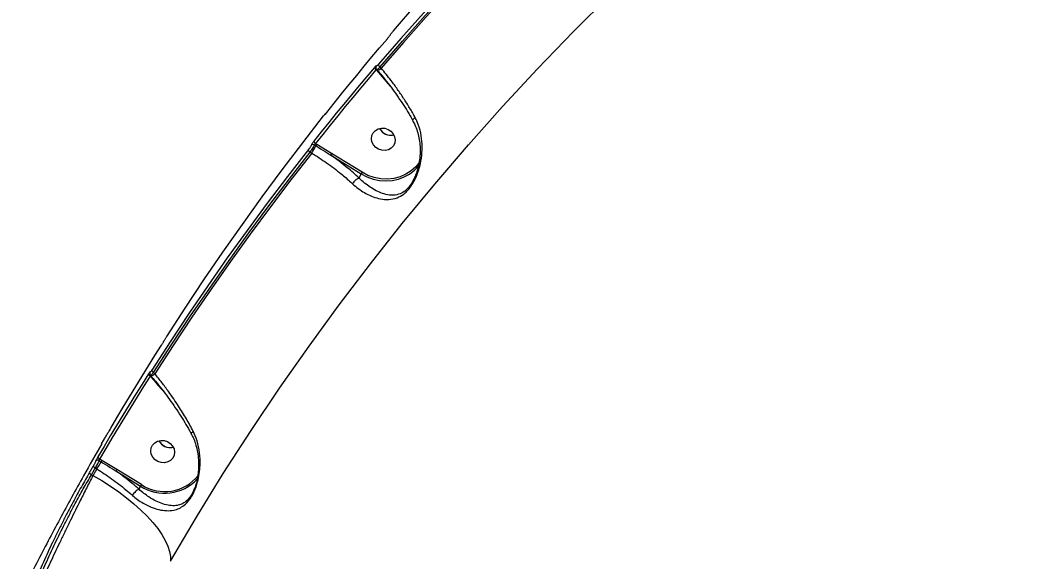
# Model space of a CAD drawing. Header units: millimetres. Extents: x -6328 to 5334, y -5037 to 4112.
# Drawn here: x -3431.4 to -3058, y 1155 to 1357.2 of the extents above; entities that cross this region are included whole.
import ezdxf

# ---------------------------------------------------------------- set-up
doc = ezdxf.new("R2010")
doc.units = ezdxf.units.MM
for name, color, linetype in [('DIKOM_ОБЪЕКТ', 7, 'Continuous'), ('DIKOM_РАЗМЕР_ЗОНА', 7, 'Continuous'), ('DIKOM_РАЗМЕР_ОБЪЕКТА', 7, 'Continuous')]:
    doc.layers.add(name, color=color, linetype=linetype)
doc.styles.add('style1', font='arial.ttf', dxfattribs={"width": 0.8})
doc.dimstyles.new('1-50', dxfattribs={"dimtxt": 300, "dimasz": 200, "dimexe": 100, "dimexo": 0, "dimgap": 100, "dimtad": 1, "dimtxsty": 'style1', "dimcen": 200, "dimclrd": 7, "dimclre": 7, "dimclrt": 7, "dimadec": 1, "dimazin": 2, "dimtfac": 1, "dimtmove": 0, "dimatfit": 2, "dimfxl": 0, "dimlwd": 25, "dimlwe": 18, "dimarcsym": 0})

# ---------------------------------------------------------------- blocks, each defined once
blk = doc.blocks.new('*D2')
at = {"layer": 'Defpoints', "color": 0, "transparency": 16777216}
for p in [(-5303.77, 2121.42), (-1621.11, 2121.42), (560.33, -2395.62)]:
    blk.add_point(p, dxfattribs=at)
at = {"layer": 'DIKOM_РАЗМЕР_ОБЪЕКТА', "color": 7, "lineweight": 18, "transparency": 16777216}
for p, q in [((-1621.11, 2121.42), (-5403.77, 2121.42)), ((560.33, -2395.62), (-5403.77, -2395.62))]:
    blk.add_line(p, q, dxfattribs=at)
at = {"layer": 'DIKOM_РАЗМЕР_ОБЪЕКТА', "color": 7, "lineweight": 25, "transparency": 16777216}
blk.add_line((-5303.77, -2195.62), (-5303.77, 1921.42), dxfattribs=at)
at = {"layer": 'DIKOM_РАЗМЕР_ОБЪЕКТА', "color": 7, "transparency": 16777216}
for points in [[(-5337.11, 1921.42), (-5270.44, 1921.42), (-5303.77, 2121.42)], [(-5337.11, -2195.62), (-5270.44, -2195.62), (-5303.77, -2395.62)]]:
    blk.add_solid(points, dxfattribs=at)
at = {"layer": 'DIKOM_РАЗМЕР_ОБЪЕКТА', "color": 7, "transparency": 16777216, "insert": (-5556.94, -137.1), "char_height": 300, "attachment_point": 5, "rotation": 90, "style": 'style1'}
blk.add_mtext('4500', dxfattribs=at)
blk = doc.blocks.new('*D3')
at = {"layer": 'Defpoints', "color": 0, "transparency": 16777216}
for p in [(-1814.92, 4111.71), (-5877.98, -3895.62), (33.33, -3895.62)]:
    blk.add_point(p, dxfattribs=at)
at = {"layer": 'DIKOM_РАЗМЕР_ЗОНА', "color": 7, "lineweight": 18, "transparency": 16777216}
for p, q in [((-1814.92, 4111.71), (-5977.98, 4111.71)), ((33.33, -3895.62), (-5977.98, -3895.62))]:
    blk.add_line(p, q, dxfattribs=at)
at = {"layer": 'DIKOM_РАЗМЕР_ЗОНА', "color": 7, "lineweight": 25, "transparency": 16777216}
blk.add_line((-5877.98, 3911.71), (-5877.98, -3695.62), dxfattribs=at)
at = {"layer": 'DIKOM_РАЗМЕР_ЗОНА', "color": 7, "transparency": 16777216}
for points in [[(-5911.31, 3911.71), (-5844.65, 3911.71), (-5877.98, 4111.71)], [(-5911.31, -3695.62), (-5844.65, -3695.62), (-5877.98, -3895.62)]]:
    blk.add_solid(points, dxfattribs=at)
at = {"layer": 'DIKOM_РАЗМЕР_ЗОНА', "color": 7, "transparency": 16777216, "insert": (-6131.15, 108.05), "char_height": 300, "attachment_point": 5, "rotation": 90, "style": 'style1'}
blk.add_mtext('8000', dxfattribs=at)

msp = doc.modelspace()

# ---------------------------------------------------------------- linework, layer by layer
at = {"layer": 'DIKOM_ОБЪЕКТ', "color": 7, "linetype": 'Continuous', "lineweight": 15}
for p, q in [((-3298.391, 1338.495), (-3298.304, 1338.393)), ((-3298.304, 1338.393), (-3294.067, 1333.424)), ((-3298.251, 1338.72), (-3297.982, 1338.408)), ((-3297.982, 1338.408), (-3297.973, 1338.4)), ((-3296.501, 1339.121), (-3296.935, 1339.623)), ((-3294.067, 1333.424), (-3293.089, 1332.29)), ((-3320.593, 1310.631), (-3321.027, 1310.899)), ((-3323.05, 1307.786), (-3322.488, 1307.439)), ((-3321.41, 1310.408), (-3320.909, 1310.099)), ((-3315.032, 1307.244), (-3320.593, 1310.631)), ((-3303.677, 1300.236), (-3315.032, 1307.244)), ((-3315.365, 1306.676), (-3304.01, 1299.668)), ((-3304.735, 1298.045), (-3304.01, 1299.668)), ((-3382.074, 1226.575), (-3382.172, 1226.42)), ((-3381.071, 1224.949), (-3381.52, 1225.47)), ((-3382.715, 1224.426), (-3382.552, 1224.237)), ((-3382.706, 1224.332), (-3382.706, 1224.439)), ((-3382.552, 1224.237), (-3382.545, 1224.23)), ((-3378.478, 1219.069), (-3377.386, 1217.804)), ((-3397.937, 1203.923), (-3397.952, 1203.898)), ((-3400.938, 1198.748), (-3399.857, 1200.626)), ((-3401.811, 1192.485), (-3401.15, 1192.077)), ((-3400.834, 1192.609), (-3401.591, 1193.076)), ((-3395.285, 1189.23), (-3400.834, 1192.609)), ((-3403.29, 1189.764), (-3402.729, 1189.417)), ((-3395.618, 1188.662), (-3386.402, 1182.974)), ((-3386.069, 1183.542), (-3395.285, 1189.23)), ((-3404.166, 1186.939), (-3404.759, 1187.229)), ((-3386.929, 1181.796), (-3386.402, 1182.974))]:
    msp.add_line(p, q, dxfattribs=at)
at = {"layer": 'DIKOM_ОБЪЕКТ', "color": 7, "linetype": 'Continuous', "lineweight": 15, "flags": 128}
for points in [[(-3291.944, 1353.145), (-3283.608, 1362.781), (-3275.149, 1372.32), (-3266.569, 1381.759), (-3257.868, 1391.097), (-3249.047, 1400.335), (-3240.107, 1409.469), (-3231.051, 1418.499), (-3221.878, 1427.423)], [(-3227.495, 1414.866), (-3236.667, 1405.941), (-3245.724, 1396.911), (-3254.663, 1387.777), (-3263.484, 1378.54), (-3272.185, 1369.201), (-3280.766, 1359.762), (-3289.224, 1350.223), (-3297.56, 1340.587)], [(-3296.935, 1339.623), (-3288.606, 1349.251), (-3280.154, 1358.781), (-3271.581, 1368.213), (-3262.887, 1377.544), (-3254.073, 1386.773), (-3245.141, 1395.9), (-3236.092, 1404.922), (-3226.927, 1413.84)], [(-3226.354, 1413.486), (-3235.538, 1404.552), (-3244.606, 1395.512), (-3253.556, 1386.367), (-3262.388, 1377.12), (-3271.099, 1367.77), (-3279.689, 1358.319), (-3288.157, 1348.769), (-3296.501, 1339.121)], [(-3375.246, 1154.992), (-3365.527, 1171.435), (-3355.486, 1187.693), (-3345.127, 1203.76), (-3334.451, 1219.63), (-3323.464, 1235.299), (-3312.168, 1250.762), (-3300.567, 1266.014), (-3288.664, 1281.049), (-3276.464, 1295.864), (-3263.971, 1310.452), (-3251.187, 1324.811), (-3238.118, 1338.935), (-3224.768, 1352.819), (-3211.14, 1366.46)], [(-3316.882, 1322.552), (-3314.104, 1326.045), (-3311.311, 1329.527), (-3308.502, 1332.996), (-3305.678, 1336.455), (-3302.838, 1339.901), (-3299.983, 1343.336), (-3297.113, 1346.759), (-3294.227, 1350.171)], [(-3299.017, 1339.46), (-3301.903, 1336.048), (-3304.774, 1332.625), (-3307.629, 1329.19), (-3310.468, 1325.744), (-3313.293, 1322.285), (-3316.101, 1318.816), (-3318.894, 1315.334), (-3321.672, 1311.841)], [(-3321.027, 1310.899), (-3318.252, 1314.389), (-3315.461, 1317.867), (-3312.655, 1321.334), (-3309.833, 1324.79), (-3306.996, 1328.234), (-3304.143, 1331.666), (-3301.275, 1335.086), (-3298.391, 1338.495)], [(-3317.333, 1322.074), (-3317.36, 1322.05), (-3317.484, 1321.919)], [(-3376.599, 1238.898), (-3369.743, 1249.494), (-3362.754, 1260.007), (-3355.633, 1270.437), (-3348.381, 1280.782), (-3340.999, 1291.04), (-3333.488, 1301.21), (-3325.848, 1311.291), (-3318.081, 1321.282)], [(-3298.593, 1309.549), (-3299.436, 1310.486), (-3299.98, 1311.593), (-3300.18, 1312.778), (-3300.021, 1313.947), (-3299.516, 1315.004), (-3298.705, 1315.864), (-3297.653, 1316.457), (-3296.447, 1316.736), (-3295.184, 1316.677), (-3293.966, 1316.285), (-3292.892, 1315.592), (-3292.049, 1314.655), (-3291.505, 1313.549), (-3291.305, 1312.363), (-3291.464, 1311.194), (-3291.969, 1310.137), (-3292.781, 1309.277), (-3293.832, 1308.684), (-3295.038, 1308.405), (-3296.301, 1308.464), (-3297.519, 1308.856), (-3298.593, 1309.549)], [(-3297.136, 1316.621), (-3296.882, 1316.198), (-3296.039, 1315.26)], [(-3323.697, 1308.725), (-3331.464, 1298.734), (-3339.104, 1288.652), (-3346.615, 1278.482), (-3353.998, 1268.224), (-3361.25, 1257.879), (-3368.371, 1247.449), (-3375.36, 1236.936), (-3382.216, 1226.34)], [(-3381.52, 1225.47), (-3374.67, 1236.057), (-3367.687, 1246.562), (-3360.572, 1256.983), (-3353.326, 1267.319), (-3345.949, 1277.569), (-3338.444, 1287.731), (-3330.811, 1297.804), (-3323.05, 1307.786)], [(-3322.488, 1307.439), (-3330.265, 1297.436), (-3337.914, 1287.343), (-3345.434, 1277.16), (-3352.825, 1266.888), (-3360.085, 1256.53), (-3367.213, 1246.087), (-3374.209, 1235.559), (-3381.071, 1224.949)], [(-3282.287, 1303.975), (-3283.646, 1302.284), (-3285.362, 1300.744), (-3287.329, 1299.489), (-3289.5, 1298.55), (-3291.821, 1297.95), (-3294.237, 1297.703), (-3296.69, 1297.815), (-3299.119, 1298.283), (-3301.467, 1299.097), (-3303.677, 1300.236)], [(-3304.01, 1299.668), (-3301.855, 1298.547), (-3299.569, 1297.725), (-3297.202, 1297.222), (-3294.806, 1297.047), (-3292.431, 1297.206), (-3290.13, 1297.693), (-3287.953, 1298.499), (-3285.946, 1299.607), (-3284.153, 1300.992), (-3282.614, 1302.623), (-3282.608, 1302.631)], [(-3397.512, 1204.632), (-3395.212, 1208.541), (-3392.895, 1212.44), (-3390.559, 1216.329), (-3388.207, 1220.208), (-3385.836, 1224.077), (-3383.449, 1227.935), (-3381.044, 1231.783), (-3378.621, 1235.621)], [(-3383.412, 1224.91), (-3385.834, 1221.072), (-3388.239, 1217.224), (-3390.627, 1213.366), (-3392.997, 1209.497), (-3395.35, 1205.618), (-3397.685, 1201.729), (-3400.002, 1197.83), (-3402.302, 1193.921)], [(-3401.591, 1193.076), (-3399.293, 1196.982), (-3396.977, 1200.878), (-3394.644, 1204.763), (-3392.293, 1208.639), (-3389.925, 1212.505), (-3387.539, 1216.36), (-3385.136, 1220.205), (-3382.716, 1224.039)], [(-3382.706, 1224.332), (-3382.674, 1224.348), (-3382.655, 1224.357)], [(-3399.857, 1200.626), (-3399.674, 1200.943), (-3399.49, 1201.26), (-3399.307, 1201.577), (-3399.123, 1201.894), (-3398.939, 1202.211), (-3398.755, 1202.528), (-3398.571, 1202.845), (-3398.387, 1203.162)], [(-3380.985, 1192.855), (-3381.828, 1193.792), (-3382.372, 1194.898), (-3382.573, 1196.084), (-3382.414, 1197.253), (-3381.908, 1198.31), (-3381.097, 1199.17), (-3380.046, 1199.763), (-3378.84, 1200.042), (-3377.577, 1199.983), (-3376.359, 1199.591), (-3375.285, 1198.898), (-3374.442, 1197.961), (-3373.898, 1196.854), (-3373.697, 1195.669), (-3373.856, 1194.5), (-3374.362, 1193.443), (-3375.173, 1192.583), (-3376.224, 1191.99), (-3377.43, 1191.711), (-3378.693, 1191.77), (-3379.911, 1192.162), (-3380.985, 1192.855)], [(-3379.529, 1199.927), (-3379.274, 1199.503), (-3378.431, 1198.566)], [(-3404.003, 1190.604), (-3404.187, 1190.287), (-3404.371, 1189.971), (-3404.555, 1189.654), (-3404.739, 1189.337), (-3404.923, 1189.02), (-3405.107, 1188.702), (-3405.29, 1188.385), (-3405.474, 1188.068)], [(-3404.759, 1187.229), (-3404.576, 1187.546), (-3404.392, 1187.863), (-3404.209, 1188.18), (-3404.025, 1188.497), (-3403.842, 1188.814), (-3403.658, 1189.13), (-3403.474, 1189.447), (-3403.29, 1189.764)], [(-3402.729, 1189.417), (-3402.909, 1189.108), (-3403.089, 1188.798), (-3403.268, 1188.488), (-3403.448, 1188.178), (-3403.628, 1187.869), (-3403.807, 1187.559), (-3403.987, 1187.249), (-3404.166, 1186.939)], [(-3404.166, 1186.939), (-3400.863, 1185.019), (-3397.651, 1182.983), (-3394.559, 1180.848), (-3391.614, 1178.635), (-3388.844, 1176.363), (-3386.273, 1174.053), (-3383.926, 1171.726), (-3381.823, 1169.403), (-3379.984, 1167.106), (-3378.426, 1164.855), (-3377.163, 1162.671), (-3376.206, 1160.575), (-3375.564, 1158.584), (-3375.243, 1156.717), (-3375.246, 1154.992)]]:
    msp.add_lwpolyline(points, dxfattribs=at)
at = {"layer": 'DIKOM_ОБЪЕКТ', "color": 7, "linetype": 'Continuous', "lineweight": 15}
for centre, radius, start, end in [((-3297.781, 1339.576), 1.242, 185.38159, 240.5678), ((-3297.567, 1339.437), 0.932, 140.89517, 172.87595), ((-3297.597, 1337.493), 1.144, 115.24203, 128.11666), ((-3298.298, 1340.926), 2.547, 277.32311, 314.86135), ((-3296.313, 1340.711), 1.253, 185.65246, 240.27256), ((-3292.918, 1318.887), 4.789, 208.2445, 283.56342), ((-3292.908, 1318.907), 4.806, 229.36151, 283.39819), ((-3320.473, 1311.97), 1.206, 186.14063, 242.63096), ((-3322.493, 1308.863), 1.212, 186.53915, 242.64734), ((-3321.974, 1309.578), 1.004, 55.80995, 135.25605), ((-3349.452, 1325.24), 32.31, 326.56964, 332.05686), ((-3315.2, 1307.071), 6.462, 146.56964, 152.05686), ((-3310.35, 1304.118), 5.629, 146.27251, 152.97821), ((-3298.994, 1297.11), 5.63, 146.27267, 152.978), ((-3382.316, 1225.072), 1.107, 188.42486, 248.85297), ((-3382.185, 1225.109), 0.935, 160.33052, 236.18388), ((-3382.019, 1225.138), 0.935, 148.42857, 170.14237), ((-3382.854, 1226.733), 2.522, 277.03054, 314.97713), ((-3381.111, 1226.51), 1.117, 188.73181, 248.52935), ((-3375.31, 1202.193), 4.789, 208.24258, 283.56533), ((-3375.301, 1202.213), 4.806, 229.36151, 283.39819), ((-3402.367, 1191.668), 0.988, 55.78409, 142.91282), ((-3429.693, 1207.218), 32.31, 326.56964, 332.05686), ((-3401.241, 1194.093), 1.076, 189.20807, 250.99308), ((-3395.441, 1189.049), 6.462, 146.56964, 152.05686), ((-3404.411, 1188.25), 1.078, 189.71132, 251.16406), ((-3402.938, 1190.785), 1.081, 189.64705, 250.99102), ((-3390.603, 1186.104), 5.629, 146.27251, 152.97821), ((-3377.399, 1196.799), 16.499, 236.92758, 317.54514), ((-3377.353, 1196.8), 15.866, 236.67861, 321.82744), ((-3381.387, 1180.416), 5.63, 146.27267, 152.978)]:
    msp.add_arc(centre, radius, start, end, dxfattribs=at)
for points, knots in [([(-3293.087, 1351.66), (-3293.03, 1351.746), (-3292.916, 1351.918), (-3292.645, 1352.281), (-3292.335, 1352.676), (-3292.093, 1352.969), (-3291.967, 1353.117), (-3291.944, 1353.145)], [0, 0, 0, 0, 0.2340719, 0.4679654, 0.7039629, 0.944859, 1, 1, 1, 1]), ([(-3294.227, 1350.171), (-3294.203, 1350.199), (-3294.077, 1350.348), (-3293.836, 1350.643), (-3293.528, 1351.038), (-3293.258, 1351.402), (-3293.144, 1351.574), (-3293.087, 1351.66)], [0, 0, 0, 0, 0.0557734, 0.2968037, 0.5326623, 0.7662387, 1, 1, 1, 1]), ([(-3298.291, 1340.026), (-3298.29, 1340.031), (-3298.285, 1340.08), (-3298.319, 1340.118), (-3298.472, 1340.029), (-3298.712, 1339.808), (-3298.915, 1339.576), (-3299.017, 1339.46)], [0, 0, 0, 0, 0.027856, 0.2650195, 0.5077103, 0.7539625, 1, 1, 1, 1]), ([(-3298.486, 1339.552), (-3298.491, 1339.528), (-3298.515, 1339.412), (-3298.483, 1339.151), (-3298.393, 1338.881), (-3298.272, 1338.763), (-3298.238, 1338.73)], [0, 0, 0, 0, 0.0951606, 0.4591271, 0.8486631, 1, 1, 1, 1]), ([(-3298.391, 1338.495), (-3298.372, 1338.552), (-3298.341, 1338.649), (-3298.318, 1338.712), (-3298.309, 1338.738)], [0, 0, 0, 0, 0.5984772, 1, 1, 1, 1]), ([(-3297.56, 1340.587), (-3297.662, 1340.472), (-3297.866, 1340.241), (-3298.108, 1340.021), (-3298.261, 1339.933), (-3298.296, 1339.971), (-3298.291, 1340.02), (-3298.291, 1340.026)], [0, 0, 0, 0, 0.2457883, 0.4917905, 0.7342879, 0.9715254, 1, 1, 1, 1]), ([(-3298.225, 1338.743), (-3298.214, 1338.721), (-3298.184, 1338.655), (-3297.924, 1338.782), (-3297.493, 1339.096), (-3297.12, 1339.447), (-3296.935, 1339.623)], [0, 0, 0, 0, 0.1415935, 0.4262706, 0.7138162, 1, 1, 1, 1]), ([(-3297.994, 1338.383), (-3297.42, 1337.714), (-3296.056, 1336.125), (-3293.97, 1333.493), (-3291.745, 1330.53), (-3289.616, 1327.504), (-3287.611, 1324.453), (-3285.959, 1321.787), (-3285.043, 1320.156), (-3284.695, 1319.536)], [0, 0, 0, 0, 0.1148184, 0.2725306, 0.4308183, 0.5891308, 0.7469407, 0.9038674, 1, 1, 1, 1]), ([(-3283.873, 1320.767), (-3284.537, 1321.946), (-3285.874, 1324.317), (-3288.084, 1327.826), (-3290.412, 1331.255), (-3293.182, 1335.06), (-3295.271, 1337.616), (-3296.501, 1339.121)], [0, 0, 0, 0, 0.1872854, 0.3765509, 0.5570061, 0.7391968, 1, 1, 1, 1]), ([(-3318.081, 1321.282), (-3317.988, 1321.399), (-3317.802, 1321.632), (-3317.596, 1321.868), (-3317.477, 1321.982), (-3317.464, 1321.965), (-3317.481, 1321.924), (-3317.484, 1321.919)], [0, 0, 0, 0, 0.240665, 0.4814361, 0.721633, 0.9612014, 1, 1, 1, 1]), ([(-3317.125, 1322.258), (-3317.152, 1322.246), (-3317.23, 1322.211), (-3317.327, 1322.137), (-3317.431, 1322.048), (-3317.58, 1321.895), (-3317.782, 1321.663), (-3317.999, 1321.386), (-3318.074, 1321.29)], [0, 0, 0, 0, 0.0510837, 0.1458661, 0.2370681, 0.3940878, 0.7897412, 1, 1, 1, 1]), ([(-3317.484, 1321.919), (-3317.486, 1321.913), (-3317.503, 1321.872), (-3317.489, 1321.855), (-3317.369, 1321.968), (-3317.162, 1322.203), (-3316.975, 1322.436), (-3316.882, 1322.552)], [0, 0, 0, 0, 0.0385716, 0.2780899, 0.5183557, 0.7592314, 1, 1, 1, 1]), ([(-3316.866, 1322.576), (-3316.883, 1322.554), (-3316.998, 1322.408), (-3317.155, 1322.22), (-3317.273, 1322.086), (-3317.314, 1322.044), (-3317.309, 1322.049), (-3317.308, 1322.05)], [0, 0, 0, 0, 0.0762541, 0.5069888, 0.7988368, 0.9625384, 1, 1, 1, 1]), ([(-3307.286, 1295.99), (-3307.1, 1295.821), (-3306.192, 1294.998), (-3304.496, 1293.687), (-3302.075, 1292.193), (-3299.502, 1291.02), (-3296.66, 1290.205), (-3293.677, 1289.953), (-3290.794, 1290.496), (-3288.529, 1291.736), (-3286.945, 1293.131), (-3285.82, 1294.423), (-3284.785, 1295.941), (-3283.787, 1297.775), (-3282.877, 1299.939), (-3281.957, 1302.914), (-3281.297, 1306.548), (-3281.144, 1310.778), (-3281.664, 1315.027), (-3282.666, 1318.377), (-3283.596, 1320.218), (-3283.873, 1320.767)], [0, 0, 0, 0, 0.013455, 0.0657647, 0.1192356, 0.1826302, 0.2473566, 0.3250329, 0.4053504, 0.467846, 0.4985595, 0.5302984, 0.5609722, 0.5926248, 0.6340457, 0.6764914, 0.747173, 0.8197567, 0.8928425, 0.9680649, 1, 1, 1, 1]), ([(-3284.745, 1319.516), (-3284.465, 1319.011), (-3283.782, 1317.774), (-3282.999, 1315.63), (-3282.361, 1313.129), (-3282.022, 1310.493), (-3281.947, 1307.756), (-3282.165, 1305.093), (-3282.594, 1302.67), (-3283.174, 1300.595), (-3283.657, 1299.193), (-3283.985, 1298.503), (-3284.038, 1298.391)], [0, 0, 0, 0, 0.0806919, 0.1975089, 0.3177821, 0.4408707, 0.5679703, 0.6970852, 0.8061174, 0.899476, 0.9836898, 1, 1, 1, 1]), ([(-3284.66, 1319.557), (-3284.683, 1319.625), (-3284.735, 1319.778), (-3284.516, 1320.156), (-3284.203, 1320.485), (-3283.966, 1320.691), (-3283.905, 1320.741), (-3283.873, 1320.767)], [0, 0, 0, 0, 0.2569002, 0.5775647, 0.8982303, 0.9460546, 1, 1, 1, 1]), ([(-3321.672, 1311.841), (-3321.689, 1311.82), (-3321.802, 1311.675), (-3322.022, 1311.379), (-3322.305, 1310.963), (-3322.546, 1310.57), (-3322.64, 1310.38), (-3322.687, 1310.284)], [0, 0, 0, 0, 0.0426165, 0.282457, 0.5216215, 0.7607575, 1, 1, 1, 1]), ([(-3321.41, 1310.408), (-3321.395, 1310.441), (-3321.367, 1310.506), (-3321.279, 1310.632), (-3321.169, 1310.762), (-3321.081, 1310.851), (-3321.034, 1310.893), (-3321.027, 1310.899)], [0, 0, 0, 0, 0.2368888, 0.4742431, 0.7137485, 0.9566078, 1, 1, 1, 1]), ([(-3322.687, 1310.284), (-3322.734, 1310.189), (-3322.828, 1309.998), (-3323.068, 1309.605), (-3323.349, 1309.187), (-3323.567, 1308.89), (-3323.68, 1308.746), (-3323.697, 1308.725)], [0, 0, 0, 0, 0.2393873, 0.4786703, 0.7179146, 0.9577109, 1, 1, 1, 1]), ([(-3323.05, 1307.786), (-3323.023, 1307.823), (-3322.844, 1308.069), (-3322.495, 1308.572), (-3322.041, 1309.276), (-3321.648, 1309.934), (-3321.489, 1310.25), (-3321.41, 1310.408)], [0, 0, 0, 0, 0.0422597, 0.2819829, 0.5212715, 0.7606222, 1, 1, 1, 1]), ([(-3322.488, 1307.439), (-3320.604, 1306.239), (-3316.782, 1303.803), (-3311.913, 1300.072), (-3308.827, 1297.418), (-3307.487, 1296.176), (-3307.286, 1295.99)], [0, 0, 0, 0, 0.3434989, 0.6969397, 0.9545307, 1, 1, 1, 1]), ([(-3320.909, 1310.099), (-3320.626, 1309.925), (-3319.209, 1309.051), (-3317.354, 1307.922), (-3315.794, 1306.945), (-3315.365, 1306.676)], [0, 0, 0, 0, 0.1533124, 0.7665831, 1, 1, 1, 1]), ([(-3304.735, 1298.045), (-3306.192, 1299.364), (-3308.562, 1301.509), (-3312.186, 1304.38), (-3314.302, 1305.909), (-3315.365, 1306.676)], [0, 0, 0, 0, 0.4427007, 0.7201669, 1, 1, 1, 1]), ([(-3304.738, 1298.044), (-3304.904, 1297.999), (-3305.237, 1297.909), (-3305.857, 1297.514), (-3306.482, 1296.978), (-3306.933, 1296.474), (-3307.182, 1296.141), (-3307.262, 1296.026), (-3307.286, 1295.99)], [0, 0, 0, 0, 0.2204855, 0.440971, 0.6614568, 0.8819434, 0.9635568, 1, 1, 1, 1]), ([(-3284.036, 1298.391), (-3284.105, 1298.215), (-3284.371, 1297.536), (-3285.004, 1296.397), (-3286.07, 1294.778), (-3287.101, 1293.705), (-3288.482, 1292.638), (-3290.236, 1291.802), (-3292.714, 1291.566), (-3295.281, 1292.043), (-3297.79, 1293.015), (-3300.046, 1294.258), (-3302.214, 1295.779), (-3303.734, 1297.073), (-3304.571, 1297.879), (-3304.738, 1298.043), (-3304.738, 1298.044)], [0, 0, 0, 0, 0.016655, 0.0644352, 0.1140544, 0.1916922, 0.2107934, 0.311031, 0.4411846, 0.5764084, 0.6853637, 0.7961788, 0.8859262, 0.9772806, 0.999946, 1, 1, 1, 1]), ([(-3304.738, 1298.044), (-3304.737, 1298.044), (-3304.736, 1298.044), (-3304.736, 1298.045), (-3304.735, 1298.045)], [0, 0, 0, 0, 0.6959458, 1, 1, 1, 1]), ([(-3378.621, 1235.621), (-3378.584, 1235.68), (-3378.454, 1235.885), (-3378.315, 1236.108), (-3378.216, 1236.268)], [0, 0, 0, 0, 0.2879215, 1, 1, 1, 1]), ([(-3378.216, 1236.268), (-3378.144, 1236.384), (-3377.988, 1236.637), (-3377.768, 1236.998), (-3377.664, 1237.174), (-3377.612, 1237.262)], [0, 0, 0, 0, 0.2986226, 0.6490483, 1, 1, 1, 1]), ([(-3377.612, 1237.262), (-3377.56, 1237.35), (-3377.456, 1237.526), (-3377.221, 1237.909), (-3376.955, 1238.335), (-3376.741, 1238.675), (-3376.626, 1238.855), (-3376.599, 1238.898)], [0, 0, 0, 0, 0.2249539, 0.4495811, 0.6803277, 0.9238133, 1, 1, 1, 1]), ([(-3383.066, 1225.424), (-3383.095, 1225.383), (-3383.196, 1225.243), (-3383.322, 1225.048), (-3383.412, 1224.91)], [0, 0, 0, 0, 0.2879213, 1, 1, 1, 1]), ([(-3382.816, 1225.627), (-3382.816, 1225.655), (-3382.816, 1225.71), (-3382.913, 1225.623), (-3383.018, 1225.487), (-3383.066, 1225.424)], [0, 0, 0, 0, 0.3509587, 0.7013913, 1, 1, 1, 1]), ([(-3382.932, 1225.296), (-3382.942, 1225.253), (-3382.972, 1225.126), (-3382.941, 1224.841), (-3382.849, 1224.581), (-3382.737, 1224.47), (-3382.703, 1224.436)], [0, 0, 0, 0, 0.1720913, 0.5223495, 0.8561309, 1, 1, 1, 1]), ([(-3382.216, 1226.34), (-3382.305, 1226.203), (-3382.483, 1225.93), (-3382.686, 1225.664), (-3382.813, 1225.539), (-3382.815, 1225.598), (-3382.816, 1225.627)], [0, 0, 0, 0, 0.2566213, 0.5136595, 0.7612227, 1, 1, 1, 1]), ([(-3382.688, 1224.45), (-3382.684, 1224.431), (-3382.669, 1224.365), (-3382.444, 1224.514), (-3382.048, 1224.873), (-3381.696, 1225.272), (-3381.52, 1225.47)], [0, 0, 0, 0, 0.1138784, 0.4053849, 0.7043548, 1, 1, 1, 1]), ([(-3366.724, 1203.469), (-3367.552, 1205.014), (-3369.222, 1208.129), (-3372.3, 1213.114), (-3375.403, 1217.651), (-3378.417, 1221.69), (-3380.184, 1223.86), (-3381.071, 1224.949)], [0, 0, 0, 0, 0.2106475, 0.4247497, 0.6762129, 0.837399, 1, 1, 1, 1]), ([(-3382.716, 1224.039), (-3382.712, 1224.115), (-3382.708, 1224.221), (-3382.706, 1224.308), (-3382.706, 1224.332)], [0, 0, 0, 0, 0.7208514, 1, 1, 1, 1]), ([(-3382.716, 1224.039), (-3382.577, 1223.878), (-3381.157, 1222.227), (-3379.749, 1220.567), (-3378.478, 1219.069)], [0, 0, 0, 0, 0.0974053, 1, 1, 1, 1]), ([(-3382.561, 1224.217), (-3381.987, 1223.55), (-3380.595, 1221.933), (-3378.452, 1219.242), (-3376.142, 1216.188), (-3373.932, 1213.073), (-3371.837, 1209.931), (-3369.89, 1206.792), (-3368.394, 1204.242), (-3367.611, 1202.761), (-3367.369, 1202.304)], [0, 0, 0, 0, 0.0987562, 0.2394014, 0.3803502, 0.5210672, 0.6611798, 0.8003866, 0.9384858, 1, 1, 1, 1]), ([(-3398.387, 1203.162), (-3398.314, 1203.288), (-3398.167, 1203.539), (-3398.039, 1203.759), (-3398.009, 1203.808), (-3398.005, 1203.816)], [0, 0, 0, 0, 0.457491, 0.9151111, 1, 1, 1, 1]), ([(-3397.857, 1204.048), (-3397.867, 1204.034), (-3397.886, 1204.01), (-3397.903, 1203.984), (-3397.916, 1203.964), (-3397.936, 1203.932), (-3397.952, 1203.905), (-3397.99, 1203.84), (-3398.005, 1203.816)], [0, 0, 0, 0, 0.0911527, 0.153067, 0.2231271, 0.3494025, 0.7527909, 1, 1, 1, 1]), ([(-3398.005, 1203.816), (-3397.979, 1203.86), (-3397.921, 1203.957), (-3397.928, 1203.942), (-3397.949, 1203.903), (-3397.952, 1203.898)], [0, 0, 0, 0, 0.4137144, 0.9217452, 1, 1, 1, 1]), ([(-3397.952, 1203.898), (-3397.955, 1203.893), (-3397.976, 1203.854), (-3397.976, 1203.85), (-3397.91, 1203.957), (-3397.817, 1204.114), (-3397.781, 1204.175)], [0, 0, 0, 0, 0.0552683, 0.4123847, 0.7692977, 1, 1, 1, 1]), ([(-3397.781, 1204.175), (-3397.831, 1204.092), (-3397.905, 1203.965), (-3397.943, 1203.905), (-3397.94, 1203.91), (-3397.94, 1203.911)], [0, 0, 0, 0, 0.643886, 0.9738847, 1, 1, 1, 1]), ([(-3397.781, 1204.175), (-3397.764, 1204.205), (-3397.696, 1204.317), (-3397.59, 1204.498), (-3397.512, 1204.632)], [0, 0, 0, 0, 0.2608575, 1, 1, 1, 1]), ([(-3389.442, 1179.528), (-3388.795, 1178.988), (-3387.486, 1177.897), (-3385.134, 1176.379), (-3382.435, 1175.038), (-3379.499, 1174.104), (-3376.674, 1173.713), (-3374.199, 1173.89), (-3372.003, 1174.578), (-3370.022, 1175.76), (-3368.399, 1177.426), (-3367.193, 1179.255), (-3366.367, 1180.857), (-3365.651, 1182.644), (-3364.957, 1184.912), (-3364.401, 1187.651), (-3364.059, 1191.29), (-3364.225, 1195.442), (-3365.063, 1199.736), (-3366.207, 1202.307), (-3366.724, 1203.469)], [0, 0, 0, 0, 0.0446305, 0.0901844, 0.1578887, 0.2276906, 0.2976102, 0.3691165, 0.424259, 0.4808154, 0.5408157, 0.5708599, 0.6019605, 0.6340833, 0.6670382, 0.7192629, 0.7727753, 0.8517178, 0.932987, 1, 1, 1, 1]), ([(-3367.332, 1202.307), (-3367.362, 1202.387), (-3367.426, 1202.562), (-3367.224, 1202.952), (-3366.94, 1203.274), (-3366.754, 1203.442), (-3366.724, 1203.469)], [0, 0, 0, 0, 0.2900068, 0.6344754, 0.9412875, 1, 1, 1, 1]), ([(-3400.913, 1198.734), (-3403.177, 1194.788), (-3408.51, 1185.494), (-3416.581, 1170.671), (-3424.289, 1156.066), (-3428.926, 1146.815), (-3430.802, 1143.073)], [0, 0, 0, 0, 0.2159842, 0.508638, 0.8012541, 1, 1, 1, 1]), ([(-3367.383, 1202.283), (-3367.184, 1201.922), (-3366.582, 1200.828), (-3365.85, 1198.823), (-3365.173, 1196.277), (-3364.774, 1193.566), (-3364.66, 1190.889), (-3364.789, 1188.408), (-3365.087, 1186.233), (-3365.511, 1184.327), (-3366.007, 1182.676), (-3366.409, 1181.712), (-3366.596, 1181.263)], [0, 0, 0, 0, 0.059266, 0.1791634, 0.3040937, 0.4341429, 0.5646416, 0.6758984, 0.7737839, 0.8595125, 0.9345364, 1, 1, 1, 1]), ([(-3403.155, 1192.264), (-3403.197, 1192.165), (-3403.282, 1191.967), (-3403.487, 1191.549), (-3403.723, 1191.1), (-3403.901, 1190.78), (-3403.991, 1190.625), (-3404.003, 1190.604)], [0, 0, 0, 0, 0.2407363, 0.4813566, 0.7220917, 0.9627992, 1, 1, 1, 1]), ([(-3403.29, 1189.764), (-3403.269, 1189.798), (-3403.114, 1190.053), (-3402.806, 1190.578), (-3402.396, 1191.315), (-3402.037, 1192), (-3401.886, 1192.323), (-3401.811, 1192.485)], [0, 0, 0, 0, 0.0372364, 0.2781056, 0.5188615, 0.7593902, 1, 1, 1, 1]), ([(-3402.302, 1193.921), (-3402.315, 1193.9), (-3402.405, 1193.745), (-3402.584, 1193.426), (-3402.821, 1192.978), (-3403.028, 1192.561), (-3403.113, 1192.363), (-3403.155, 1192.264)], [0, 0, 0, 0, 0.0372318, 0.2778758, 0.5185808, 0.7592337, 1, 1, 1, 1]), ([(-3401.811, 1192.485), (-3401.802, 1192.521), (-3401.783, 1192.593), (-3401.731, 1192.742), (-3401.668, 1192.901), (-3401.619, 1193.014), (-3401.594, 1193.069), (-3401.591, 1193.076)], [0, 0, 0, 0, 0.2402545, 0.481153, 0.7222791, 0.9628586, 1, 1, 1, 1]), ([(-3401.15, 1192.077), (-3400.867, 1191.903), (-3399.45, 1191.029), (-3397.599, 1189.902), (-3396.044, 1188.928), (-3395.618, 1188.662)], [0, 0, 0, 0, 0.1536563, 0.7683028, 1, 1, 1, 1]), ([(-3405.474, 1188.068), (-3406.478, 1186.31), (-3408.504, 1182.765), (-3411.217, 1177.78), (-3413.545, 1173.378), (-3415.485, 1169.609), (-3417.405, 1165.778), (-3419.261, 1161.958), (-3421.029, 1158.195), (-3422.705, 1154.494), (-3424.293, 1150.832), (-3425.753, 1147.287), (-3427.07, 1143.897), (-3428.235, 1140.67), (-3429.268, 1137.564), (-3429.815, 1135.649), (-3430.09, 1134.688)], [0, 0, 0, 0, 0.1013046, 0.2043245, 0.2693234, 0.3347703, 0.4016321, 0.4689837, 0.5341683, 0.5998078, 0.6668825, 0.7344532, 0.7996653, 0.8653309, 0.9324208, 1, 1, 1, 1]), ([(-3402.729, 1189.417), (-3400.864, 1188.208), (-3397.08, 1185.754), (-3392.674, 1182.346), (-3390.236, 1180.22), (-3389.442, 1179.528)], [0, 0, 0, 0, 0.3958736, 0.80322, 1, 1, 1, 1]), ([(-3386.929, 1181.796), (-3387.772, 1182.528), (-3389.552, 1184.073), (-3392.456, 1186.378), (-3394.561, 1187.898), (-3395.618, 1188.662)], [0, 0, 0, 0, 0.3093528, 0.6532138, 1, 1, 1, 1]), ([(-3428.847, 1134.951), (-3428.303, 1136.81), (-3427.479, 1139.623), (-3425.946, 1143.877), (-3424.238, 1148.308), (-3422.253, 1153.011), (-3420.062, 1157.865), (-3417.75, 1162.792), (-3415.284, 1167.786), (-3412.737, 1172.734), (-3410.435, 1177.084), (-3407.751, 1182.007), (-3405.762, 1185.479), (-3404.759, 1187.229)], [0, 0, 0, 0, 0.130741, 0.1978155, 0.2653844, 0.3961147, 0.4632011, 0.5307838, 0.6611978, 0.7281017, 0.7954933, 0.8968894, 1, 1, 1, 1]), ([(-3404.166, 1186.939), (-3404.937, 1185.432), (-3406.49, 1182.399), (-3409.293, 1176.823), (-3411.949, 1171.457), (-3414.392, 1166.443), (-3416.815, 1161.42), (-3419.174, 1156.448), (-3421.412, 1151.651), (-3423.025, 1148.147), (-3424.543, 1144.802), (-3425.966, 1141.62), (-3427.295, 1138.591), (-3428.237, 1136.398), (-3428.73, 1135.228), (-3428.847, 1134.951)], [0, 0, 0, 0, 0.0869112, 0.1748861, 0.3057204, 0.3728218, 0.4404087, 0.5725022, 0.6402835, 0.708565, 0.774872, 0.8416469, 0.9098981, 0.9786596, 1, 1, 1, 1]), ([(-3386.931, 1181.795), (-3387.085, 1181.738), (-3387.392, 1181.626), (-3387.979, 1181.201), (-3388.579, 1180.643), (-3389.051, 1180.09), (-3389.321, 1179.716), (-3389.42, 1179.563), (-3389.442, 1179.528)], [0, 0, 0, 0, 0.2123422, 0.4246843, 0.6370268, 0.84937, 0.965475, 1, 1, 1, 1]), ([(-3386.931, 1181.795), (-3386.93, 1181.795), (-3386.929, 1181.795), (-3386.929, 1181.796), (-3386.929, 1181.796)], [0, 0, 0, 0, 0.8025649, 1, 1, 1, 1]), ([(-3366.596, 1181.263), (-3366.597, 1181.26), (-3366.9, 1180.484), (-3367.435, 1179.601), (-3368.5, 1178.099), (-3369.761, 1176.887), (-3371.462, 1176.018), (-3373.353, 1175.612), (-3375.52, 1175.682), (-3377.978, 1176.265), (-3380.59, 1177.331), (-3382.991, 1178.696), (-3385.131, 1180.227), (-3386.334, 1181.243), (-3386.931, 1181.794), (-3386.931, 1181.795)], [0, 0, 0, 0, 0.0002567, 0.0736949, 0.0943294, 0.1884776, 0.2787695, 0.3721208, 0.491022, 0.6123253, 0.7284629, 0.8474261, 0.9230398, 0.9999599, 1, 1, 1, 1])]:
    msp.add_open_spline(points, degree=3, knots=knots, dxfattribs=at)

# ---------------------------------------------------------------- dimensions: what is measured, and where the dimension line sits
at = {"layer": 'DIKOM_РАЗМЕР_ЗОНА'}
dim = msp.add_linear_dim(base=(-5877.98, -3895.616), p1=(-1814.925, 4111.709), p2=(33.33, -3895.616), angle=90, text='8000', dimstyle='1-50', dxfattribs=at)
dim.commit()
dim.dimension.update_dxf_attribs({"geometry": '*D3', "text_midpoint": (-5877.98, 108.046), "dimtype": 160})
at = {"layer": 'DIKOM_РАЗМЕР_ОБЪЕКТА'}
dim = msp.add_linear_dim(base=(-5303.773, 2121.419), p1=(560.33, -2395.616), p2=(-1621.109, 2121.419), angle=90, text='4500', dimstyle='1-50', dxfattribs=at)
dim.commit()
dim.dimension.update_dxf_attribs({"geometry": '*D2', "text_midpoint": (-5303.773, -137.099), "dimtype": 160})

doc.saveas('drawing.dxf')
